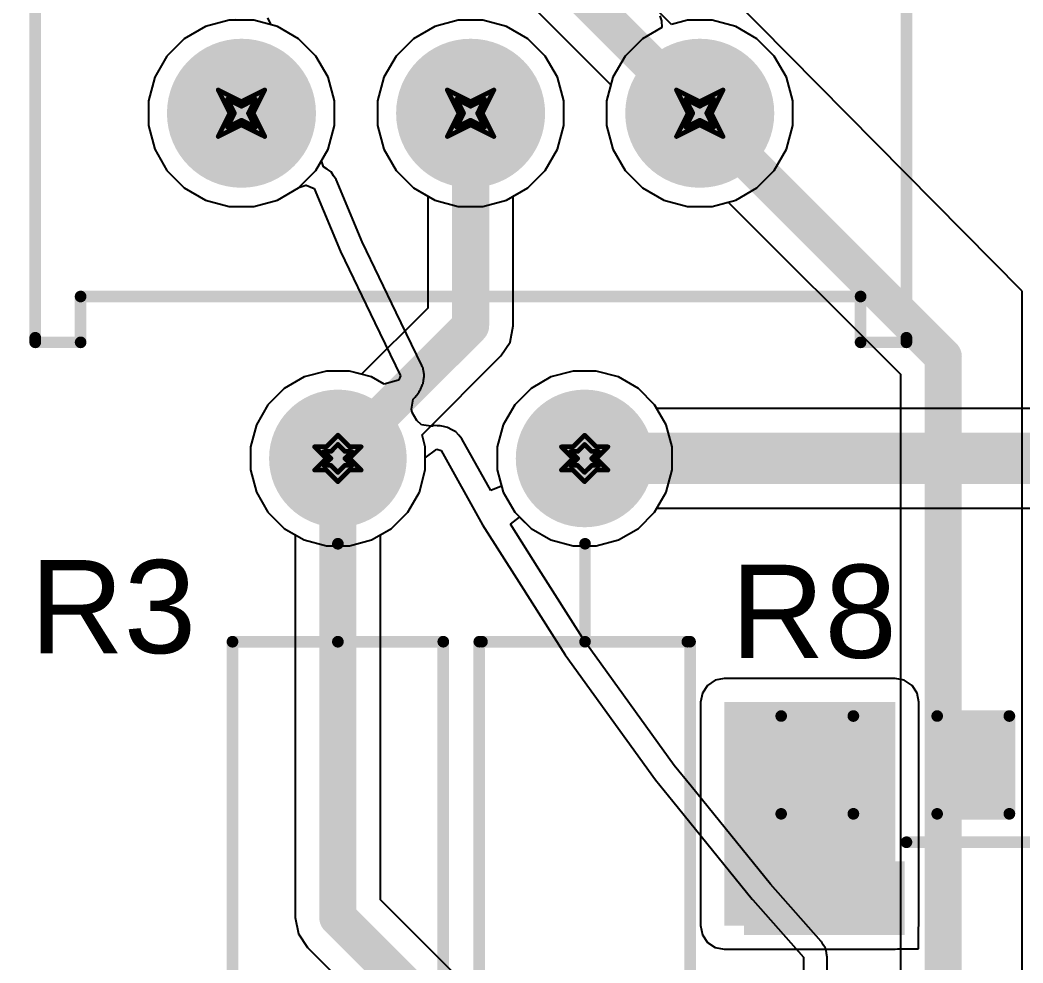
# Model space of a CAD drawing. Header units: inches. Extents: x -38 to 391, y -38 to 85.
# Drawn here: x -30.14 to -19.2, y -19.74 to -9.45 of the extents above; entities that cross this region are included whole.
import ezdxf

# ---------------------------------------------------------------- set-up
doc = ezdxf.new("R2010")
doc.units = ezdxf.units.IN
for name, color, linetype in [('Board Outline', 216, 'Continuous'), ('Bottom Layer', 5, 'Continuous'), ('Bottom Solder', 6, 'Continuous'), ('Drill Drawing', 1, 'Continuous'), ('Multi-Layer', 9, 'Continuous'), ('Pad Holes', 156, 'Continuous'), ('Top Layer', 1, 'Continuous'), ('Top Overlay', 2, 'Continuous'), ('Top Paste', 8, 'Continuous'), ('Top Solder', 216, 'Continuous')]:
    doc.layers.add(name, color=color, linetype=linetype)
doc.styles.add('Arial', font='', dxfattribs={"height": 0.2})
doc.styles.get('Arial').set_extended_font_data('Arial')

msp = doc.modelspace()

# ---------------------------------------------------------------- hatches: boundary and pattern name
at = {"layer": 'Bottom Layer'}
h = msp.add_hatch(color=5, dxfattribs=at)
edge = h.paths.add_edge_path()
edge.add_arc((-27.722, -10.465), 0.762, 0, 360)
h = msp.add_hatch(color=5, dxfattribs=at)
edge = h.paths.add_edge_path()
edge.add_arc((-25.222, -10.465), 0.762, 0, 360)
h = msp.add_hatch(color=5, dxfattribs=at)
edge = h.paths.add_edge_path()
edge.add_arc((-22.722, -10.465), 0.762, 0, 360)
h = msp.add_hatch(color=5, dxfattribs=at)
edge = h.paths.add_edge_path()
edge.add_arc((-26.67, -14.232), 0.7, 0, 360)
h = msp.add_hatch(color=5, dxfattribs=at)
edge = h.paths.add_edge_path()
edge.add_arc((-23.978, -14.232), 0.7, 0, 360)
at = {"layer": 'Bottom Solder'}
h = msp.add_hatch(color=6, dxfattribs=at)
edge = h.paths.add_edge_path()
edge.add_arc((-27.722, -10.465), 0.813, 0, 360)
h = msp.add_hatch(color=6, dxfattribs=at)
edge = h.paths.add_edge_path()
edge.add_arc((-25.222, -10.465), 0.813, 0, 360)
h = msp.add_hatch(color=6, dxfattribs=at)
edge = h.paths.add_edge_path()
edge.add_arc((-22.722, -10.465), 0.813, 0, 360)
h = msp.add_hatch(color=6, dxfattribs=at)
edge = h.paths.add_edge_path()
edge.add_arc((-26.67, -14.232), 0.751, 0, 360)
h = msp.add_hatch(color=6, dxfattribs=at)
edge = h.paths.add_edge_path()
edge.add_arc((-23.978, -14.232), 0.751, 0, 360)
at = {"layer": 'Multi-Layer'}
h = msp.add_hatch(color=9, dxfattribs=at)
edge = h.paths.add_edge_path()
edge.add_arc((-27.722, -10.465), 0.762, 0, 360)
h = msp.add_hatch(color=9, dxfattribs=at)
edge = h.paths.add_edge_path()
edge.add_arc((-25.222, -10.465), 0.762, 0, 360)
h = msp.add_hatch(color=9, dxfattribs=at)
edge = h.paths.add_edge_path()
edge.add_arc((-22.722, -10.465), 0.762, 0, 360)
h = msp.add_hatch(color=9, dxfattribs=at)
edge = h.paths.add_edge_path()
edge.add_arc((-26.67, -14.232), 0.7, 0, 360)
h = msp.add_hatch(color=9, dxfattribs=at)
edge = h.paths.add_edge_path()
edge.add_arc((-23.978, -14.232), 0.7, 0, 360)
at = {"layer": 'Pad Holes'}
h = msp.add_hatch(color=7, dxfattribs=at)
edge = h.paths.add_edge_path()
edge.add_arc((-27.722, -10.465), 0.381, 0, 360)
h = msp.add_hatch(color=7, dxfattribs=at)
edge = h.paths.add_edge_path()
edge.add_arc((-25.222, -10.465), 0.381, 0, 360)
h = msp.add_hatch(color=7, dxfattribs=at)
edge = h.paths.add_edge_path()
edge.add_arc((-22.722, -10.465), 0.381, 0, 360)
h = msp.add_hatch(color=7, dxfattribs=at)
edge = h.paths.add_edge_path()
edge.add_arc((-26.67, -14.232), 0.35, 0, 360)
h = msp.add_hatch(color=7, dxfattribs=at)
edge = h.paths.add_edge_path()
edge.add_arc((-23.978, -14.232), 0.35, 0, 360)
at = {"layer": 'Top Layer'}
h = msp.add_hatch(color=1, dxfattribs=at)
edge = h.paths.add_edge_path()
edge.add_arc((-27.722, -10.465), 0.762, 0, 360)
h = msp.add_hatch(color=1, dxfattribs=at)
edge = h.paths.add_edge_path()
edge.add_arc((-25.222, -10.465), 0.762, 0, 360)
h = msp.add_hatch(color=1, dxfattribs=at)
edge = h.paths.add_edge_path()
edge.add_arc((-22.722, -10.465), 0.762, 0, 360)
h = msp.add_hatch(color=1, dxfattribs=at)
edge = h.paths.add_edge_path()
edge.add_arc((-26.67, -14.232), 0.7, 0, 360)
h = msp.add_hatch(color=1, dxfattribs=at)
edge = h.paths.add_edge_path()
edge.add_arc((-23.978, -14.232), 0.7, 0, 360)
for points in [[(-22.454, -19.329), (-20.589, -19.329), (-20.589, -16.891), (-22.454, -16.891)], [(-21.732, -18.021), (-21.732, -17.132), (-20.97, -17.132), (-20.97, -18.021)], [(-20.208, -18.021), (-20.208, -17.132), (-19.446, -17.132), (-19.446, -18.021)], [(-20.589, -18.729), (-20.589, -19.329), (-22.139, -19.329), (-22.139, -18.729)]]:
    msp.add_hatch(color=1, dxfattribs=at).paths.add_polyline_path(points)
at = {"layer": 'Top Paste'}
for points in [[(-21.732, -18.021), (-21.732, -17.132), (-20.97, -17.132), (-20.97, -18.021)], [(-20.208, -18.021), (-20.208, -17.132), (-19.446, -17.132), (-19.446, -18.021)], [(-20.589, -18.729), (-20.589, -19.329), (-22.139, -19.329), (-22.139, -18.729)]]:
    msp.add_hatch(color=8, dxfattribs=at).paths.add_polyline_path(points)
at = {"layer": 'Top Solder'}
h = msp.add_hatch(color=216, dxfattribs=at)
edge = h.paths.add_edge_path()
edge.add_arc((-27.722, -10.465), 0.813, 0, 360)
h = msp.add_hatch(color=216, dxfattribs=at)
edge = h.paths.add_edge_path()
edge.add_arc((-25.222, -10.465), 0.813, 0, 360)
h = msp.add_hatch(color=216, dxfattribs=at)
edge = h.paths.add_edge_path()
edge.add_arc((-22.722, -10.465), 0.813, 0, 360)
h = msp.add_hatch(color=216, dxfattribs=at)
edge = h.paths.add_edge_path()
edge.add_arc((-26.67, -14.232), 0.751, 0, 360)
h = msp.add_hatch(color=216, dxfattribs=at)
edge = h.paths.add_edge_path()
edge.add_arc((-23.978, -14.232), 0.751, 0, 360)
for points in [[(-21.792, -18.081), (-21.792, -17.072), (-20.91, -17.072), (-20.91, -18.081)], [(-20.268, -18.081), (-20.268, -17.072), (-19.386, -17.072), (-19.386, -18.081)], [(-20.487, -18.628), (-20.487, -19.431), (-22.24, -19.431), (-22.24, -18.628)]]:
    msp.add_hatch(color=216, dxfattribs=at).paths.add_polyline_path(points)

# ---------------------------------------------------------------- linework, layer by layer
at = {"layer": 'Board Outline', "const_width": 0.254}
msp.add_lwpolyline([(38.101, 0, 1), (-38.099, 0, 1)], format="xyb", close=True, dxfattribs=at)
at = {"layer": 'Bottom Layer'}
for p, q in [((-19.204, -12.406), (-22.428, -9.144)), ((-23.157, -9.403), (-23.138, -9.456)), ((-28.114, -9.518), (-28.346, -9.652)), ((-27.856, -9.449), (-28.114, -9.518)), ((-27.786, -9.449), (-27.856, -9.449)), ((-27.78, -9.447), (-27.786, -9.449)), ((-27.397, -9.5), (-27.434, -9.424)), ((-27.33, -9.518), (-27.397, -9.5)), ((-27.098, -9.652), (-27.33, -9.518)), ((-25.614, -9.518), (-25.846, -9.652)), ((-25.356, -9.449), (-25.614, -9.518)), ((-25.088, -9.449), (-25.356, -9.449)), ((-24.83, -9.518), (-25.088, -9.449)), ((-24.598, -9.652), (-24.83, -9.518)), ((-23.138, -9.456), (-23.135, -9.53)), ((-23.135, -9.53), (-23.346, -9.652)), ((-28.346, -9.652), (-28.535, -9.841)), ((-26.909, -9.841), (-27.098, -9.652)), ((-25.846, -9.652), (-26.035, -9.841)), ((-24.409, -9.841), (-24.598, -9.652)), ((-23.346, -9.652), (-23.535, -9.841)), ((-28.535, -9.841), (-28.669, -10.073)), ((-26.775, -10.073), (-26.909, -9.841)), ((-26.035, -9.841), (-26.169, -10.073)), ((-24.275, -10.073), (-24.409, -9.841)), ((-23.535, -9.841), (-23.669, -10.073)), ((-28.669, -10.073), (-28.738, -10.331)), ((-26.706, -10.331), (-26.775, -10.073)), ((-26.169, -10.073), (-26.238, -10.331)), ((-24.206, -10.331), (-24.275, -10.073)), ((-23.669, -10.073), (-23.738, -10.331)), ((-28.738, -10.331), (-28.738, -10.599)), ((-26.706, -10.599), (-26.706, -10.331)), ((-26.238, -10.331), (-26.238, -10.599)), ((-24.206, -10.599), (-24.206, -10.331)), ((-23.738, -10.331), (-23.738, -10.599)), ((-28.738, -10.599), (-28.669, -10.857)), ((-26.775, -10.857), (-26.706, -10.599)), ((-26.238, -10.599), (-26.169, -10.857)), ((-24.275, -10.857), (-24.206, -10.599)), ((-23.738, -10.599), (-23.669, -10.857)), ((-28.669, -10.857), (-28.535, -11.089)), ((-26.849, -10.984), (-26.775, -10.857)), ((-26.169, -10.857), (-26.035, -11.089)), ((-24.409, -11.089), (-24.275, -10.857)), ((-23.669, -10.857), (-23.535, -11.089)), ((-26.827, -11.049), (-26.849, -10.984)), ((-26.786, -11.076), (-26.827, -11.049)), ((-28.535, -11.089), (-28.346, -11.278)), ((-26.745, -11.104), (-26.786, -11.076)), ((-26.745, -11.105), (-26.745, -11.104)), ((-26.744, -11.105), (-26.745, -11.105)), ((-26.717, -11.147), (-26.744, -11.105)), ((-26.689, -11.188), (-26.717, -11.147)), ((-26.035, -11.089), (-25.846, -11.278)), ((-24.598, -11.278), (-24.409, -11.089)), ((-23.535, -11.089), (-23.346, -11.278)), ((-27.096, -11.276), (-27.02, -11.249)), ((-27.02, -11.249), (-27.016, -11.25)), ((-27.016, -11.25), (-26.928, -11.287)), ((-26.406, -11.869), (-26.689, -11.188)), ((-28.346, -11.278), (-28.114, -11.412)), ((-27.33, -11.412), (-27.098, -11.278)), ((-27.098, -11.278), (-27.096, -11.276)), ((-26.928, -11.287), (-26.643, -11.975)), ((-25.846, -11.278), (-25.614, -11.412)), ((-24.83, -11.412), (-24.598, -11.278)), ((-23.346, -11.278), (-23.114, -11.412)), ((-28.114, -11.412), (-27.856, -11.481)), ((-27.856, -11.481), (-27.588, -11.481)), ((-27.588, -11.481), (-27.33, -11.412)), ((-25.614, -11.412), (-25.356, -11.481)), ((-25.356, -11.481), (-25.088, -11.481)), ((-25.088, -11.481), (-24.83, -11.412)), ((-23.114, -11.412), (-22.856, -11.481)), ((-22.856, -11.481), (-22.588, -11.481)), ((-22.588, -11.481), (-22.413, -11.434)), ((-22.413, -11.434), (-20.532, -13.314)), ((-26.033, -12.639), (-26.406, -11.869)), ((-26.643, -11.975), (-26.266, -12.752)), ((-19.204, -22.047), (-19.204, -12.406)), ((-25.753, -13.218), (-26.033, -12.639)), ((-26.266, -12.752), (-25.986, -13.331)), ((-25.75, -13.228), (-25.753, -13.218)), ((-25.744, -13.237), (-25.75, -13.228)), ((-25.737, -13.277), (-25.744, -13.237)), ((-27.038, -13.343), (-27.256, -13.468)), ((-26.796, -13.278), (-27.038, -13.343)), ((-26.544, -13.278), (-26.796, -13.278)), ((-26.302, -13.343), (-26.544, -13.278)), ((-26.165, -13.422), (-26.302, -13.343)), ((-25.986, -13.331), (-26.005, -13.374)), ((-25.727, -13.315), (-25.737, -13.277)), ((-25.736, -13.376), (-25.727, -13.337)), ((-25.729, -13.326), (-25.727, -13.315)), ((-25.727, -13.337), (-25.729, -13.326)), ((-24.346, -13.343), (-24.563, -13.468)), ((-24.103, -13.278), (-24.346, -13.343)), ((-23.852, -13.278), (-24.103, -13.278)), ((-23.609, -13.343), (-23.852, -13.278)), ((-23.392, -13.468), (-23.609, -13.343)), ((-20.532, -13.314), (-20.532, -21.252)), ((-26.008, -13.378), (-26.165, -13.422)), ((-26.005, -13.374), (-26.008, -13.378)), ((-25.768, -13.479), (-25.749, -13.436)), ((-25.749, -13.436), (-25.747, -13.425)), ((-25.747, -13.425), (-25.741, -13.416)), ((-25.741, -13.416), (-25.736, -13.376)), ((-27.256, -13.468), (-27.433, -13.646)), ((-25.848, -13.585), (-25.826, -13.562)), ((-25.826, -13.562), (-25.82, -13.552)), ((-25.82, -13.552), (-25.81, -13.544)), ((-25.81, -13.544), (-25.807, -13.541)), ((-25.807, -13.541), (-25.795, -13.52)), ((-25.795, -13.52), (-25.782, -13.504)), ((-25.782, -13.504), (-25.779, -13.494)), ((-25.779, -13.494), (-25.768, -13.479)), ((-24.563, -13.468), (-24.741, -13.646)), ((-23.214, -13.646), (-23.392, -13.468)), ((-27.433, -13.646), (-27.559, -13.864)), ((-25.867, -13.694), (-25.848, -13.585)), ((-24.741, -13.646), (-24.867, -13.864)), ((-23.089, -13.864), (-23.214, -13.646)), ((-25.858, -13.731), (-25.867, -13.694)), ((-25.808, -13.817), (-25.858, -13.731)), ((-27.559, -13.864), (-27.624, -14.106)), ((-25.756, -13.867), (-25.808, -13.817)), ((-25.655, -13.881), (-25.756, -13.867)), ((-25.637, -13.879), (-25.655, -13.881)), ((-25.62, -13.874), (-25.637, -13.879)), ((-25.587, -13.877), (-25.62, -13.874)), ((-25.554, -13.875), (-25.587, -13.877)), ((-25.537, -13.88), (-25.554, -13.875)), ((-25.519, -13.882), (-25.537, -13.88)), ((-25.474, -13.894), (-25.519, -13.882)), ((-25.473, -13.895), (-25.474, -13.894)), ((-25.428, -13.918), (-25.473, -13.895)), ((-25.473, -13.895), (-25.473, -13.895)), ((-24.867, -13.864), (-24.932, -14.106)), ((-23.024, -14.106), (-23.089, -13.864)), ((-25.384, -13.94), (-25.428, -13.918)), ((-25.383, -13.94), (-25.384, -13.94)), ((-25.383, -13.941), (-25.383, -13.94)), ((-25.35, -13.979), (-25.383, -13.941)), ((-25.318, -14.017), (-25.35, -13.979)), ((-27.624, -14.106), (-27.624, -14.357)), ((-25.318, -14.018), (-25.318, -14.017)), ((-25.318, -14.017), (-25.318, -14.017)), ((-25.003, -14.581), (-25.318, -14.018)), ((-24.932, -14.106), (-24.932, -14.357)), ((-23.024, -14.357), (-23.024, -14.106)), ((-25.716, -14.227), (-25.589, -14.131)), ((-25.589, -14.131), (-25.544, -14.144)), ((-25.544, -14.144), (-25.091, -14.956)), ((-25.716, -14.357), (-25.716, -14.227)), ((-27.624, -14.357), (-27.559, -14.6)), ((-25.781, -14.6), (-25.716, -14.357)), ((-24.932, -14.357), (-24.884, -14.533)), ((-23.089, -14.6), (-23.024, -14.357)), ((-24.884, -14.533), (-25.003, -14.581)), ((-27.559, -14.6), (-27.433, -14.818)), ((-25.907, -14.818), (-25.781, -14.6)), ((-23.214, -14.818), (-23.089, -14.6)), ((-27.433, -14.818), (-27.256, -14.995)), ((-26.084, -14.995), (-25.907, -14.818)), ((-24.787, -14.951), (-24.687, -14.872)), ((-24.687, -14.872), (-24.563, -14.995)), ((-23.392, -14.995), (-23.214, -14.818)), ((-25.091, -14.956), (-24.695, -15.578)), ((-24.477, -15.439), (-24.787, -14.951)), ((-27.256, -14.995), (-27.038, -15.121)), ((-26.302, -15.121), (-26.084, -14.995)), ((-24.563, -14.995), (-24.346, -15.121)), ((-23.609, -15.121), (-23.392, -14.995)), ((-27.038, -15.121), (-26.796, -15.186)), ((-26.796, -15.186), (-26.544, -15.186)), ((-26.544, -15.186), (-26.302, -15.121)), ((-24.346, -15.121), (-24.103, -15.186)), ((-24.103, -15.186), (-23.852, -15.186)), ((-23.852, -15.186), (-23.609, -15.121)), ((-23.974, -16.23), (-24.477, -15.439)), ((-24.695, -15.578), (-24.189, -16.375)), ((-23.001, -17.582), (-23.974, -16.23)), ((-24.189, -16.375), (-23.206, -17.74)), ((-22.816, -17.809), (-23.001, -17.582)), ((-23.206, -17.74), (-23.017, -17.973)), ((-21.95, -18.878), (-22.816, -17.809)), ((-23.017, -17.973), (-23.017, -17.973)), ((-23.017, -17.973), (-23.017, -17.973)), ((-23.017, -17.973), (-22.151, -19.041)), ((-21.396, -19.503), (-21.95, -18.878)), ((-21.95, -18.878), (-21.95, -18.878)), ((-21.95, -18.878), (-21.95, -18.878)), ((-22.151, -19.041), (-22.151, -19.041)), ((-22.151, -19.041), (-22.147, -19.045)), ((-22.147, -19.045), (-22.144, -19.049)), ((-22.144, -19.049), (-22.144, -19.049)), ((-22.144, -19.049), (-21.59, -19.675)), ((-21.395, -19.504), (-21.396, -19.503)), ((-21.394, -19.505), (-21.395, -19.504)), ((-21.374, -19.541), (-21.394, -19.505)), ((-21.351, -19.576), (-21.374, -19.541)), ((-21.349, -19.583), (-21.351, -19.576)), ((-21.345, -19.59), (-21.349, -19.583)), ((-21.59, -19.675), (-21.59, -19.675)), ((-21.59, -19.675), (-21.59, -19.675)), ((-21.59, -19.675), (-21.59, -22.965)), ((-21.345, -19.592), (-21.345, -19.59)), ((-21.344, -19.593), (-21.345, -19.592)), ((-21.339, -19.634), (-21.344, -19.593)), ((-21.331, -19.675), (-21.339, -19.634)), ((-21.331, -22.962), (-21.331, -19.675))]:
    msp.add_line(p, q, dxfattribs=at)
at = {"layer": 'Bottom Layer', "const_width": 0.406}
for points in [[(-22.722, -10.465), (-20.066, -13.121)], [(-20.066, -21.569), (-20.066, -13.121)]]:
    msp.add_lwpolyline(points, dxfattribs=at)
at = {"layer": 'Bottom Layer', "const_width": 0.203}
for points in [[(-22.824, -10.465, 1), (-22.621, -10.465, 1)], [(-20.168, -13.121, 1), (-19.964, -13.121, 1)], [(-20.168, -13.121, 1), (-19.964, -13.121, 1)]]:
    msp.add_lwpolyline(points, format="xyb", close=True, dxfattribs=at)
at = {"layer": 'Drill Drawing', "const_width": 0.0508}
for points in [[(-27.976, -10.211), (-27.722, -10.338)], [(-27.976, -10.211), (-27.849, -10.465)], [(-27.722, -10.338), (-27.468, -10.211)], [(-27.595, -10.465), (-27.468, -10.211)], [(-25.476, -10.211), (-25.222, -10.338)], [(-25.476, -10.211), (-25.349, -10.465)], [(-25.222, -10.338), (-24.968, -10.211)], [(-25.095, -10.465), (-24.968, -10.211)], [(-22.976, -10.211), (-22.722, -10.338)], [(-22.976, -10.211), (-22.849, -10.465)], [(-22.722, -10.338), (-22.468, -10.211)], [(-22.595, -10.465), (-22.468, -10.211)], [(-27.875, -10.312), (-27.722, -10.389)], [(-27.875, -10.312), (-27.798, -10.465)], [(-27.722, -10.389), (-27.57, -10.312)], [(-27.646, -10.465), (-27.57, -10.312)], [(-25.375, -10.312), (-25.222, -10.389)], [(-25.375, -10.312), (-25.298, -10.465)], [(-25.222, -10.389), (-25.07, -10.312)], [(-25.146, -10.465), (-25.07, -10.312)], [(-22.875, -10.312), (-22.722, -10.389)], [(-22.875, -10.312), (-22.798, -10.465)], [(-22.722, -10.389), (-22.57, -10.312)], [(-22.646, -10.465), (-22.57, -10.312)], [(-27.976, -10.719), (-27.849, -10.465)], [(-27.875, -10.617), (-27.798, -10.465)], [(-27.646, -10.465), (-27.57, -10.617)], [(-27.595, -10.465), (-27.468, -10.719)], [(-25.476, -10.719), (-25.349, -10.465)], [(-25.375, -10.617), (-25.298, -10.465)], [(-25.146, -10.465), (-25.07, -10.617)], [(-25.095, -10.465), (-24.968, -10.719)], [(-22.976, -10.719), (-22.849, -10.465)], [(-22.875, -10.617), (-22.798, -10.465)], [(-22.646, -10.465), (-22.57, -10.617)], [(-22.595, -10.465), (-22.468, -10.719)], [(-27.976, -10.719), (-27.722, -10.592)], [(-27.875, -10.617), (-27.722, -10.541)], [(-27.722, -10.541), (-27.57, -10.617)], [(-27.722, -10.592), (-27.468, -10.719)], [(-25.476, -10.719), (-25.222, -10.592)], [(-25.375, -10.617), (-25.222, -10.541)], [(-25.222, -10.541), (-25.07, -10.617)], [(-25.222, -10.592), (-24.968, -10.719)], [(-22.976, -10.719), (-22.722, -10.592)], [(-22.875, -10.617), (-22.722, -10.541)], [(-22.722, -10.541), (-22.57, -10.617)], [(-22.722, -10.592), (-22.468, -10.719)], [(-26.797, -14.105), (-26.67, -13.978)], [(-26.67, -13.978), (-26.543, -14.105)], [(-24.105, -14.105), (-23.978, -13.978)], [(-23.978, -13.978), (-23.851, -14.105)], [(-26.924, -14.105), (-26.797, -14.232)], [(-26.924, -14.105), (-26.797, -14.105)], [(-26.746, -14.156), (-26.67, -14.079)], [(-26.67, -14.079), (-26.594, -14.156)], [(-26.543, -14.105), (-26.416, -14.105)], [(-26.543, -14.232), (-26.416, -14.105)], [(-24.232, -14.105), (-24.105, -14.232)], [(-24.232, -14.105), (-24.105, -14.105)], [(-24.054, -14.156), (-23.978, -14.079)], [(-23.978, -14.079), (-23.901, -14.156)], [(-23.851, -14.105), (-23.724, -14.105)], [(-23.851, -14.232), (-23.724, -14.105)], [(-26.924, -14.359), (-26.797, -14.232)], [(-26.822, -14.156), (-26.746, -14.232)], [(-26.822, -14.156), (-26.746, -14.156)], [(-26.822, -14.308), (-26.746, -14.232)], [(-26.594, -14.156), (-26.518, -14.156)], [(-26.594, -14.232), (-26.518, -14.156)], [(-26.594, -14.232), (-26.518, -14.308)], [(-26.543, -14.232), (-26.416, -14.359)], [(-24.232, -14.359), (-24.105, -14.232)], [(-24.13, -14.156), (-24.054, -14.232)], [(-24.13, -14.156), (-24.054, -14.156)], [(-24.13, -14.308), (-24.054, -14.232)], [(-23.901, -14.156), (-23.825, -14.156)], [(-23.901, -14.232), (-23.825, -14.156)], [(-23.901, -14.232), (-23.825, -14.308)], [(-23.851, -14.232), (-23.724, -14.359)], [(-26.924, -14.359), (-26.797, -14.359)], [(-26.822, -14.308), (-26.746, -14.308)], [(-26.797, -14.359), (-26.67, -14.486)], [(-26.746, -14.308), (-26.67, -14.384)], [(-26.67, -14.384), (-26.594, -14.308)], [(-26.67, -14.486), (-26.543, -14.359)], [(-26.594, -14.308), (-26.518, -14.308)], [(-26.543, -14.359), (-26.416, -14.359)], [(-24.232, -14.359), (-24.105, -14.359)], [(-24.13, -14.308), (-24.054, -14.308)], [(-24.105, -14.359), (-23.978, -14.486)], [(-24.054, -14.308), (-23.978, -14.384)], [(-23.978, -14.384), (-23.901, -14.308)], [(-23.978, -14.486), (-23.851, -14.359)], [(-23.901, -14.308), (-23.825, -14.308)], [(-23.851, -14.359), (-23.724, -14.359)]]:
    msp.add_lwpolyline(points, dxfattribs=at)
at = {"layer": 'Drill Drawing', "const_width": 0.0254}
for points in [[(-27.989, -10.211, 1), (-27.963, -10.211, 1)], [(-27.989, -10.211, 1), (-27.963, -10.211, 1)], [(-27.481, -10.211, 1), (-27.455, -10.211, 1)], [(-27.481, -10.211, 1), (-27.455, -10.211, 1)], [(-25.489, -10.211, 1), (-25.463, -10.211, 1)], [(-25.489, -10.211, 1), (-25.463, -10.211, 1)], [(-24.981, -10.211, 1), (-24.955, -10.211, 1)], [(-24.981, -10.211, 1), (-24.955, -10.211, 1)], [(-22.989, -10.211, 1), (-22.963, -10.211, 1)], [(-22.989, -10.211, 1), (-22.963, -10.211, 1)], [(-22.481, -10.211, 1), (-22.455, -10.211, 1)], [(-22.481, -10.211, 1), (-22.455, -10.211, 1)], [(-27.887, -10.312, 1), (-27.862, -10.312, 1)], [(-27.887, -10.312, 1), (-27.862, -10.312, 1)], [(-27.735, -10.338, 1), (-27.709, -10.338, 1)], [(-27.735, -10.338, 1), (-27.709, -10.338, 1)], [(-27.735, -10.389, 1), (-27.709, -10.389, 1)], [(-27.735, -10.389, 1), (-27.709, -10.389, 1)], [(-27.582, -10.312, 1), (-27.557, -10.312, 1)], [(-27.582, -10.312, 1), (-27.557, -10.312, 1)], [(-25.387, -10.312, 1), (-25.362, -10.312, 1)], [(-25.387, -10.312, 1), (-25.362, -10.312, 1)], [(-25.235, -10.338, 1), (-25.209, -10.338, 1)], [(-25.235, -10.338, 1), (-25.209, -10.338, 1)], [(-25.235, -10.389, 1), (-25.209, -10.389, 1)], [(-25.235, -10.389, 1), (-25.209, -10.389, 1)], [(-25.082, -10.312, 1), (-25.057, -10.312, 1)], [(-25.082, -10.312, 1), (-25.057, -10.312, 1)], [(-22.887, -10.312, 1), (-22.862, -10.312, 1)], [(-22.887, -10.312, 1), (-22.862, -10.312, 1)], [(-22.735, -10.338, 1), (-22.709, -10.338, 1)], [(-22.735, -10.338, 1), (-22.709, -10.338, 1)], [(-22.735, -10.389, 1), (-22.709, -10.389, 1)], [(-22.735, -10.389, 1), (-22.709, -10.389, 1)], [(-22.582, -10.312, 1), (-22.557, -10.312, 1)], [(-22.582, -10.312, 1), (-22.557, -10.312, 1)], [(-27.862, -10.465, 1), (-27.836, -10.465, 1)], [(-27.862, -10.465, 1), (-27.836, -10.465, 1)], [(-27.811, -10.465, 1), (-27.786, -10.465, 1)], [(-27.811, -10.465, 1), (-27.786, -10.465, 1)], [(-27.659, -10.465, 1), (-27.633, -10.465, 1)], [(-27.659, -10.465, 1), (-27.633, -10.465, 1)], [(-27.608, -10.465, 1), (-27.582, -10.465, 1)], [(-27.608, -10.465, 1), (-27.582, -10.465, 1)], [(-25.362, -10.465, 1), (-25.336, -10.465, 1)], [(-25.362, -10.465, 1), (-25.336, -10.465, 1)], [(-25.311, -10.465, 1), (-25.286, -10.465, 1)], [(-25.311, -10.465, 1), (-25.286, -10.465, 1)], [(-25.159, -10.465, 1), (-25.133, -10.465, 1)], [(-25.159, -10.465, 1), (-25.133, -10.465, 1)], [(-25.108, -10.465, 1), (-25.082, -10.465, 1)], [(-25.108, -10.465, 1), (-25.082, -10.465, 1)], [(-22.862, -10.465, 1), (-22.836, -10.465, 1)], [(-22.862, -10.465, 1), (-22.836, -10.465, 1)], [(-22.811, -10.465, 1), (-22.786, -10.465, 1)], [(-22.811, -10.465, 1), (-22.786, -10.465, 1)], [(-22.659, -10.465, 1), (-22.633, -10.465, 1)], [(-22.659, -10.465, 1), (-22.633, -10.465, 1)], [(-22.608, -10.465, 1), (-22.582, -10.465, 1)], [(-22.608, -10.465, 1), (-22.582, -10.465, 1)], [(-27.887, -10.617, 1), (-27.862, -10.617, 1)], [(-27.887, -10.617, 1), (-27.862, -10.617, 1)], [(-27.735, -10.541, 1), (-27.709, -10.541, 1)], [(-27.735, -10.541, 1), (-27.709, -10.541, 1)], [(-27.735, -10.592, 1), (-27.709, -10.592, 1)], [(-27.735, -10.592, 1), (-27.709, -10.592, 1)], [(-27.582, -10.617, 1), (-27.557, -10.617, 1)], [(-27.582, -10.617, 1), (-27.557, -10.617, 1)], [(-25.387, -10.617, 1), (-25.362, -10.617, 1)], [(-25.387, -10.617, 1), (-25.362, -10.617, 1)], [(-25.235, -10.541, 1), (-25.209, -10.541, 1)], [(-25.235, -10.541, 1), (-25.209, -10.541, 1)], [(-25.235, -10.592, 1), (-25.209, -10.592, 1)], [(-25.235, -10.592, 1), (-25.209, -10.592, 1)], [(-25.082, -10.617, 1), (-25.057, -10.617, 1)], [(-25.082, -10.617, 1), (-25.057, -10.617, 1)], [(-22.887, -10.617, 1), (-22.862, -10.617, 1)], [(-22.887, -10.617, 1), (-22.862, -10.617, 1)], [(-22.735, -10.541, 1), (-22.709, -10.541, 1)], [(-22.735, -10.541, 1), (-22.709, -10.541, 1)], [(-22.735, -10.592, 1), (-22.709, -10.592, 1)], [(-22.735, -10.592, 1), (-22.709, -10.592, 1)], [(-22.582, -10.617, 1), (-22.557, -10.617, 1)], [(-22.582, -10.617, 1), (-22.557, -10.617, 1)], [(-27.989, -10.719, 1), (-27.963, -10.719, 1)], [(-27.989, -10.719, 1), (-27.963, -10.719, 1)], [(-27.481, -10.719, 1), (-27.455, -10.719, 1)], [(-27.481, -10.719, 1), (-27.455, -10.719, 1)], [(-25.489, -10.719, 1), (-25.463, -10.719, 1)], [(-25.489, -10.719, 1), (-25.463, -10.719, 1)], [(-24.981, -10.719, 1), (-24.955, -10.719, 1)], [(-24.981, -10.719, 1), (-24.955, -10.719, 1)], [(-22.989, -10.719, 1), (-22.963, -10.719, 1)], [(-22.989, -10.719, 1), (-22.963, -10.719, 1)], [(-22.481, -10.719, 1), (-22.455, -10.719, 1)], [(-22.481, -10.719, 1), (-22.455, -10.719, 1)], [(-26.683, -13.978, 1), (-26.657, -13.978, 1)], [(-26.683, -13.978, 1), (-26.657, -13.978, 1)], [(-23.99, -13.978, 1), (-23.965, -13.978, 1)], [(-23.99, -13.978, 1), (-23.965, -13.978, 1)], [(-26.937, -14.105, 1), (-26.911, -14.105, 1)], [(-26.937, -14.105, 1), (-26.911, -14.105, 1)], [(-26.81, -14.105, 1), (-26.784, -14.105, 1)], [(-26.81, -14.105, 1), (-26.784, -14.105, 1)], [(-26.683, -14.079, 1), (-26.657, -14.079, 1)], [(-26.683, -14.079, 1), (-26.657, -14.079, 1)], [(-26.556, -14.105, 1), (-26.53, -14.105, 1)], [(-26.556, -14.105, 1), (-26.53, -14.105, 1)], [(-26.429, -14.105, 1), (-26.403, -14.105, 1)], [(-26.429, -14.105, 1), (-26.403, -14.105, 1)], [(-24.244, -14.105, 1), (-24.219, -14.105, 1)], [(-24.244, -14.105, 1), (-24.219, -14.105, 1)], [(-24.117, -14.105, 1), (-24.092, -14.105, 1)], [(-24.117, -14.105, 1), (-24.092, -14.105, 1)], [(-23.99, -14.079, 1), (-23.965, -14.079, 1)], [(-23.99, -14.079, 1), (-23.965, -14.079, 1)], [(-23.863, -14.105, 1), (-23.838, -14.105, 1)], [(-23.863, -14.105, 1), (-23.838, -14.105, 1)], [(-23.736, -14.105, 1), (-23.711, -14.105, 1)], [(-23.736, -14.105, 1), (-23.711, -14.105, 1)], [(-26.835, -14.156, 1), (-26.81, -14.156, 1)], [(-26.835, -14.156, 1), (-26.81, -14.156, 1)], [(-26.81, -14.232, 1), (-26.784, -14.232, 1)], [(-26.81, -14.232, 1), (-26.784, -14.232, 1)], [(-26.759, -14.156, 1), (-26.733, -14.156, 1)], [(-26.759, -14.156, 1), (-26.733, -14.156, 1)], [(-26.759, -14.232, 1), (-26.733, -14.232, 1)], [(-26.759, -14.232, 1), (-26.733, -14.232, 1)], [(-26.607, -14.156, 1), (-26.581, -14.156, 1)], [(-26.607, -14.156, 1), (-26.581, -14.156, 1)], [(-26.607, -14.232, 1), (-26.581, -14.232, 1)], [(-26.607, -14.232, 1), (-26.581, -14.232, 1)], [(-26.556, -14.232, 1), (-26.53, -14.232, 1)], [(-26.556, -14.232, 1), (-26.53, -14.232, 1)], [(-26.53, -14.156, 1), (-26.505, -14.156, 1)], [(-26.53, -14.156, 1), (-26.505, -14.156, 1)], [(-24.143, -14.156, 1), (-24.117, -14.156, 1)], [(-24.143, -14.156, 1), (-24.117, -14.156, 1)], [(-24.117, -14.232, 1), (-24.092, -14.232, 1)], [(-24.117, -14.232, 1), (-24.092, -14.232, 1)], [(-24.067, -14.156, 1), (-24.041, -14.156, 1)], [(-24.067, -14.156, 1), (-24.041, -14.156, 1)], [(-24.067, -14.232, 1), (-24.041, -14.232, 1)], [(-24.067, -14.232, 1), (-24.041, -14.232, 1)], [(-23.914, -14.156, 1), (-23.889, -14.156, 1)], [(-23.914, -14.156, 1), (-23.889, -14.156, 1)], [(-23.914, -14.232, 1), (-23.889, -14.232, 1)], [(-23.914, -14.232, 1), (-23.889, -14.232, 1)], [(-23.863, -14.232, 1), (-23.838, -14.232, 1)], [(-23.863, -14.232, 1), (-23.838, -14.232, 1)], [(-23.838, -14.156, 1), (-23.812, -14.156, 1)], [(-23.838, -14.156, 1), (-23.812, -14.156, 1)], [(-26.937, -14.359, 1), (-26.911, -14.359, 1)], [(-26.937, -14.359, 1), (-26.911, -14.359, 1)], [(-26.835, -14.308, 1), (-26.81, -14.308, 1)], [(-26.835, -14.308, 1), (-26.81, -14.308, 1)], [(-26.81, -14.359, 1), (-26.784, -14.359, 1)], [(-26.81, -14.359, 1), (-26.784, -14.359, 1)], [(-26.759, -14.308, 1), (-26.733, -14.308, 1)], [(-26.759, -14.308, 1), (-26.733, -14.308, 1)], [(-26.607, -14.308, 1), (-26.581, -14.308, 1)], [(-26.607, -14.308, 1), (-26.581, -14.308, 1)], [(-26.556, -14.359, 1), (-26.53, -14.359, 1)], [(-26.556, -14.359, 1), (-26.53, -14.359, 1)], [(-26.53, -14.308, 1), (-26.505, -14.308, 1)], [(-26.53, -14.308, 1), (-26.505, -14.308, 1)], [(-26.429, -14.359, 1), (-26.403, -14.359, 1)], [(-26.429, -14.359, 1), (-26.403, -14.359, 1)], [(-24.244, -14.359, 1), (-24.219, -14.359, 1)], [(-24.244, -14.359, 1), (-24.219, -14.359, 1)], [(-24.143, -14.308, 1), (-24.117, -14.308, 1)], [(-24.143, -14.308, 1), (-24.117, -14.308, 1)], [(-24.117, -14.359, 1), (-24.092, -14.359, 1)], [(-24.117, -14.359, 1), (-24.092, -14.359, 1)], [(-24.067, -14.308, 1), (-24.041, -14.308, 1)], [(-24.067, -14.308, 1), (-24.041, -14.308, 1)], [(-23.914, -14.308, 1), (-23.889, -14.308, 1)], [(-23.914, -14.308, 1), (-23.889, -14.308, 1)], [(-23.863, -14.359, 1), (-23.838, -14.359, 1)], [(-23.863, -14.359, 1), (-23.838, -14.359, 1)], [(-23.838, -14.308, 1), (-23.812, -14.308, 1)], [(-23.838, -14.308, 1), (-23.812, -14.308, 1)], [(-23.736, -14.359, 1), (-23.711, -14.359, 1)], [(-23.736, -14.359, 1), (-23.711, -14.359, 1)], [(-26.683, -14.384, 1), (-26.657, -14.384, 1)], [(-26.683, -14.384, 1), (-26.657, -14.384, 1)], [(-23.99, -14.384, 1), (-23.965, -14.384, 1)], [(-23.99, -14.384, 1), (-23.965, -14.384, 1)], [(-26.683, -14.486, 1), (-26.657, -14.486, 1)], [(-26.683, -14.486, 1), (-26.657, -14.486, 1)], [(-23.99, -14.486, 1), (-23.965, -14.486, 1)], [(-23.99, -14.486, 1), (-23.965, -14.486, 1)]]:
    msp.add_lwpolyline(points, format="xyb", close=True, dxfattribs=at)
at = {"layer": 'Top Layer'}
for p, q in [((-23.032, -9.496), (-24.756, -7.772)), ((-25.552, -8.294), (-23.691, -10.155)), ((-28.114, -9.518), (-28.346, -9.652)), ((-27.856, -9.449), (-28.114, -9.518)), ((-27.588, -9.449), (-27.856, -9.449)), ((-27.33, -9.518), (-27.588, -9.449)), ((-27.098, -9.652), (-27.33, -9.518)), ((-25.614, -9.518), (-25.846, -9.652)), ((-25.356, -9.449), (-25.614, -9.518)), ((-25.088, -9.449), (-25.356, -9.449)), ((-24.83, -9.518), (-25.088, -9.449)), ((-24.598, -9.652), (-24.83, -9.518)), ((-22.856, -9.449), (-23.032, -9.496)), ((-22.588, -9.449), (-22.856, -9.449)), ((-22.33, -9.518), (-22.588, -9.449)), ((-22.098, -9.652), (-22.33, -9.518)), ((-28.346, -9.652), (-28.535, -9.841)), ((-26.909, -9.841), (-27.098, -9.652)), ((-25.846, -9.652), (-26.035, -9.841)), ((-24.409, -9.841), (-24.598, -9.652)), ((-21.909, -9.841), (-22.098, -9.652)), ((-28.535, -9.841), (-28.669, -10.073)), ((-26.775, -10.073), (-26.909, -9.841)), ((-26.035, -9.841), (-26.169, -10.073)), ((-24.275, -10.073), (-24.409, -9.841)), ((-21.775, -10.073), (-21.909, -9.841)), ((-28.669, -10.073), (-28.738, -10.331)), ((-26.706, -10.331), (-26.775, -10.073)), ((-26.169, -10.073), (-26.238, -10.331)), ((-24.206, -10.331), (-24.275, -10.073)), ((-23.691, -10.155), (-23.738, -10.331)), ((-21.706, -10.331), (-21.775, -10.073)), ((-28.738, -10.331), (-28.738, -10.599)), ((-26.706, -10.599), (-26.706, -10.331)), ((-26.238, -10.331), (-26.238, -10.599)), ((-24.206, -10.599), (-24.206, -10.331)), ((-23.738, -10.331), (-23.738, -10.599)), ((-21.706, -10.599), (-21.706, -10.331)), ((-28.738, -10.599), (-28.669, -10.857)), ((-26.775, -10.857), (-26.706, -10.599)), ((-26.238, -10.599), (-26.169, -10.857)), ((-24.275, -10.857), (-24.206, -10.599)), ((-23.738, -10.599), (-23.669, -10.857)), ((-21.775, -10.857), (-21.706, -10.599)), ((-28.669, -10.857), (-28.535, -11.089)), ((-26.909, -11.089), (-26.775, -10.857)), ((-26.169, -10.857), (-26.035, -11.089)), ((-24.409, -11.089), (-24.275, -10.857)), ((-23.669, -10.857), (-23.535, -11.089)), ((-21.909, -11.089), (-21.775, -10.857)), ((-28.535, -11.089), (-28.346, -11.278)), ((-27.098, -11.278), (-26.909, -11.089)), ((-26.035, -11.089), (-25.846, -11.278)), ((-24.598, -11.278), (-24.409, -11.089)), ((-23.535, -11.089), (-23.346, -11.278)), ((-22.098, -11.278), (-21.909, -11.089)), ((-28.346, -11.278), (-28.114, -11.412)), ((-27.33, -11.412), (-27.098, -11.278)), ((-25.846, -11.278), (-25.688, -11.369)), ((-25.688, -11.369), (-25.688, -12.591)), ((-24.756, -11.369), (-24.598, -11.278)), ((-24.756, -12.784), (-24.756, -11.369)), ((-23.346, -11.278), (-23.114, -11.412)), ((-22.33, -11.412), (-22.098, -11.278)), ((-28.114, -11.412), (-27.856, -11.481)), ((-27.856, -11.481), (-27.588, -11.481)), ((-27.588, -11.481), (-27.33, -11.412)), ((-23.114, -11.412), (-22.856, -11.481)), ((-22.856, -11.481), (-22.588, -11.481)), ((-22.588, -11.481), (-22.33, -11.412)), ((-25.688, -12.591), (-26.411, -13.314)), ((-24.792, -12.962), (-24.756, -12.784)), ((-24.893, -13.114), (-24.792, -12.962)), ((-25.752, -13.973), (-24.893, -13.114)), ((-27.038, -13.343), (-27.256, -13.468)), ((-26.796, -13.278), (-27.038, -13.343)), ((-26.544, -13.278), (-26.796, -13.278)), ((-26.411, -13.314), (-26.544, -13.278)), ((-24.346, -13.343), (-24.563, -13.468)), ((-24.103, -13.278), (-24.346, -13.343)), ((-23.852, -13.278), (-24.103, -13.278)), ((-23.609, -13.343), (-23.852, -13.278)), ((-23.392, -13.468), (-23.609, -13.343)), ((-27.256, -13.468), (-27.433, -13.646)), ((-24.563, -13.468), (-24.741, -13.646)), ((-23.214, -13.646), (-23.392, -13.468)), ((-27.433, -13.646), (-27.559, -13.864)), ((-24.741, -13.646), (-24.867, -13.864)), ((-23.19, -13.688), (-23.214, -13.646)), ((-18.567, -13.688), (-23.19, -13.688)), ((-27.559, -13.864), (-27.624, -14.106)), ((-24.867, -13.864), (-24.932, -14.106)), ((-25.716, -14.106), (-25.752, -13.973)), ((-27.624, -14.106), (-27.624, -14.357)), ((-25.716, -14.357), (-25.716, -14.106)), ((-24.932, -14.106), (-24.932, -14.357)), ((-27.624, -14.357), (-27.559, -14.6)), ((-25.781, -14.6), (-25.716, -14.357)), ((-24.932, -14.357), (-24.867, -14.6)), ((-27.559, -14.6), (-27.433, -14.818)), ((-25.907, -14.818), (-25.781, -14.6)), ((-24.867, -14.6), (-24.741, -14.818)), ((-27.433, -14.818), (-27.256, -14.995)), ((-26.084, -14.995), (-25.907, -14.818)), ((-24.741, -14.818), (-24.563, -14.995)), ((-23.392, -14.995), (-23.214, -14.818)), ((-23.214, -14.818), (-23.19, -14.776)), ((-23.19, -14.776), (-18.567, -14.776)), ((-27.256, -14.995), (-27.136, -15.064)), ((-27.136, -15.064), (-27.136, -19.241)), ((-26.204, -15.064), (-26.084, -14.995)), ((-26.204, -19.048), (-26.204, -15.064)), ((-24.563, -14.995), (-24.346, -15.121)), ((-23.609, -15.121), (-23.392, -14.995)), ((-24.346, -15.121), (-24.103, -15.186)), ((-24.103, -15.186), (-23.852, -15.186)), ((-23.852, -15.186), (-23.609, -15.121)), ((-22.637, -16.708), (-22.693, -16.792)), ((-22.553, -16.652), (-22.637, -16.708)), ((-22.454, -16.632), (-22.553, -16.652)), ((-20.589, -16.632), (-22.454, -16.632)), ((-20.49, -16.652), (-20.589, -16.632)), ((-20.406, -16.708), (-20.49, -16.652)), ((-20.35, -16.792), (-20.406, -16.708)), ((-22.693, -16.792), (-22.713, -16.891)), ((-20.33, -16.891), (-20.35, -16.792)), ((-22.713, -16.891), (-22.713, -19.329)), ((-20.33, -19.329), (-20.33, -16.891)), ((-25.418, -19.833), (-26.204, -19.048)), ((-27.136, -19.241), (-27.101, -19.419)), ((-22.713, -19.329), (-22.693, -19.429)), ((-20.335, -19.354), (-20.33, -19.329)), ((-20.335, -19.583), (-20.335, -19.354)), ((-27.101, -19.419), (-27, -19.57)), ((-22.693, -19.429), (-22.637, -19.513)), ((-27, -19.57), (-25.941, -20.629)), ((-22.637, -19.513), (-22.553, -19.569)), ((-22.553, -19.569), (-22.454, -19.588)), ((-20.589, -19.588), (-20.564, -19.583)), ((-20.564, -19.583), (-20.335, -19.583)), ((-22.454, -19.588), (-20.589, -19.588))]:
    msp.add_line(p, q, dxfattribs=at)
for points, const_width in [([(-25.222, -7.965), (-22.722, -10.465)], 0.406), ([(-25.222, -12.784), (-25.222, -10.465)], 0.406), ([(-26.67, -14.232), (-25.222, -12.784)], 0.406), ([(-23.978, -14.232), (-18.433, -14.232)], 0.559), ([(-26.67, -19.241), (-26.67, -14.232)], 0.406), ([(-26.67, -19.241), (-25.611, -20.299)], 0.406)]:
    msp.add_lwpolyline(points, dxfattribs=dict(at, const_width=const_width))
for points, const_width in [([(-25.324, -10.465, 1), (-25.121, -10.465, 1)], 0.203), ([(-22.824, -10.465, 1), (-22.621, -10.465, 1)], 0.203), ([(-25.324, -12.784, 1), (-25.121, -12.784, 1)], 0.203), ([(-25.324, -12.784, 1), (-25.121, -12.784, 1)], 0.203), ([(-24.117, -14.232, 1), (-23.838, -14.232, 1)], 0.279), ([(-26.772, -14.232, 1), (-26.568, -14.232, 1)], 0.203), ([(-26.772, -14.232, 1), (-26.568, -14.232, 1)], 0.203), ([(-26.772, -19.241, 1), (-26.568, -19.241, 1)], 0.203), ([(-26.772, -19.241, 1), (-26.568, -19.241, 1)], 0.203)]:
    msp.add_lwpolyline(points, format="xyb", close=True, dxfattribs=dict(at, const_width=const_width))
at = {"layer": 'Top Overlay', "const_width": 0.127}
for points in [[(-29.972, -12.915), (-29.972, -8.015)], [(-20.467, -12.915), (-20.467, -8.015)], [(-29.477, -12.465), (-29.477, -12.965)], [(-29.477, -12.465), (-20.967, -12.465)], [(-20.967, -12.965), (-20.967, -12.465)], [(-29.972, -12.915), (-29.972, -12.965)], [(-29.972, -12.965), (-29.477, -12.965)], [(-20.967, -12.965), (-20.467, -12.965)], [(-20.467, -12.965), (-20.467, -12.915)], [(-26.67, -16.232), (-26.67, -15.163)], [(-23.974, -16.232), (-23.974, -15.163)], [(-27.82, -16.232), (-25.52, -16.232)], [(-27.82, -16.232), (-27.82, -22.732)], [(-25.52, -16.232), (-25.52, -22.732)], [(-25.128, -22.732), (-25.128, -16.232)], [(-25.098, -16.232), (-22.858, -16.232)], [(-22.828, -22.732), (-22.828, -16.232)], [(-21.833, -17.043), (-21.046, -17.043)], [(-21.833, -18.11), (-21.833, -17.043)], [(-20.132, -17.043), (-19.344, -17.043)], [(-19.344, -18.11), (-19.344, -17.043)], [(-21.833, -18.11), (-21.046, -18.11)], [(-20.132, -18.11), (-19.344, -18.11)], [(-20.467, -18.42), (-16.835, -18.42)]]:
    msp.add_lwpolyline(points, dxfattribs=at)
at = {"layer": 'Top Overlay', "const_width": 0.0635}
for points in [[(-29.509, -12.465, 1), (-29.445, -12.465, 1)], [(-29.509, -12.465, 1), (-29.445, -12.465, 1)], [(-20.999, -12.465, 1), (-20.935, -12.465, 1)], [(-20.999, -12.465, 1), (-20.935, -12.465, 1)], [(-30.004, -12.915, 1), (-29.94, -12.915, 1)], [(-30.004, -12.915, 1), (-29.94, -12.915, 1)], [(-30.004, -12.965, 1), (-29.94, -12.965, 1)], [(-30.004, -12.965, 1), (-29.94, -12.965, 1)], [(-29.509, -12.965, 1), (-29.445, -12.965, 1)], [(-29.509, -12.965, 1), (-29.445, -12.965, 1)], [(-20.999, -12.965, 1), (-20.935, -12.965, 1)], [(-20.999, -12.965, 1), (-20.935, -12.965, 1)], [(-20.499, -12.915, 1), (-20.435, -12.915, 1)], [(-20.499, -12.915, 1), (-20.435, -12.915, 1)], [(-20.499, -12.965, 1), (-20.435, -12.965, 1)], [(-20.499, -12.965, 1), (-20.435, -12.965, 1)], [(-26.702, -15.163, 1), (-26.638, -15.163, 1)], [(-24.005, -15.163, 1), (-23.942, -15.163, 1)], [(-27.852, -16.232, 1), (-27.788, -16.232, 1)], [(-27.852, -16.232, 1), (-27.788, -16.232, 1)], [(-26.702, -16.232, 1), (-26.638, -16.232, 1)], [(-25.552, -16.232, 1), (-25.488, -16.232, 1)], [(-25.552, -16.232, 1), (-25.488, -16.232, 1)], [(-25.159, -16.232, 1), (-25.096, -16.232, 1)], [(-25.129, -16.232, 1), (-25.066, -16.232, 1)], [(-24.005, -16.232, 1), (-23.942, -16.232, 1)], [(-22.889, -16.232, 1), (-22.826, -16.232, 1)], [(-22.859, -16.232, 1), (-22.796, -16.232, 1)], [(-21.865, -17.043, 1), (-21.802, -17.043, 1)], [(-21.865, -17.043, 1), (-21.802, -17.043, 1)], [(-21.078, -17.043, 1), (-21.014, -17.043, 1)], [(-20.163, -17.043, 1), (-20.1, -17.043, 1)], [(-19.376, -17.043, 1), (-19.312, -17.043, 1)], [(-19.376, -17.043, 1), (-19.312, -17.043, 1)], [(-21.865, -18.11, 1), (-21.802, -18.11, 1)], [(-21.865, -18.11, 1), (-21.802, -18.11, 1)], [(-21.078, -18.11, 1), (-21.014, -18.11, 1)], [(-20.163, -18.11, 1), (-20.1, -18.11, 1)], [(-19.376, -18.11, 1), (-19.312, -18.11, 1)], [(-19.376, -18.11, 1), (-19.312, -18.11, 1)], [(-20.499, -18.42, 1), (-20.435, -18.42, 1)]]:
    msp.add_lwpolyline(points, format="xyb", close=True, dxfattribs=at)

# ---------------------------------------------------------------- texts
at = {"layer": 'Top Overlay', "style": 'Arial'}
for s, p in [('R3', (-30.031, -16.357)), ('R8', (-22.386, -16.408))]:
    msp.add_text(s, height=1.016, dxfattribs=at).set_placement(p)

doc.saveas('drawing.dxf')
